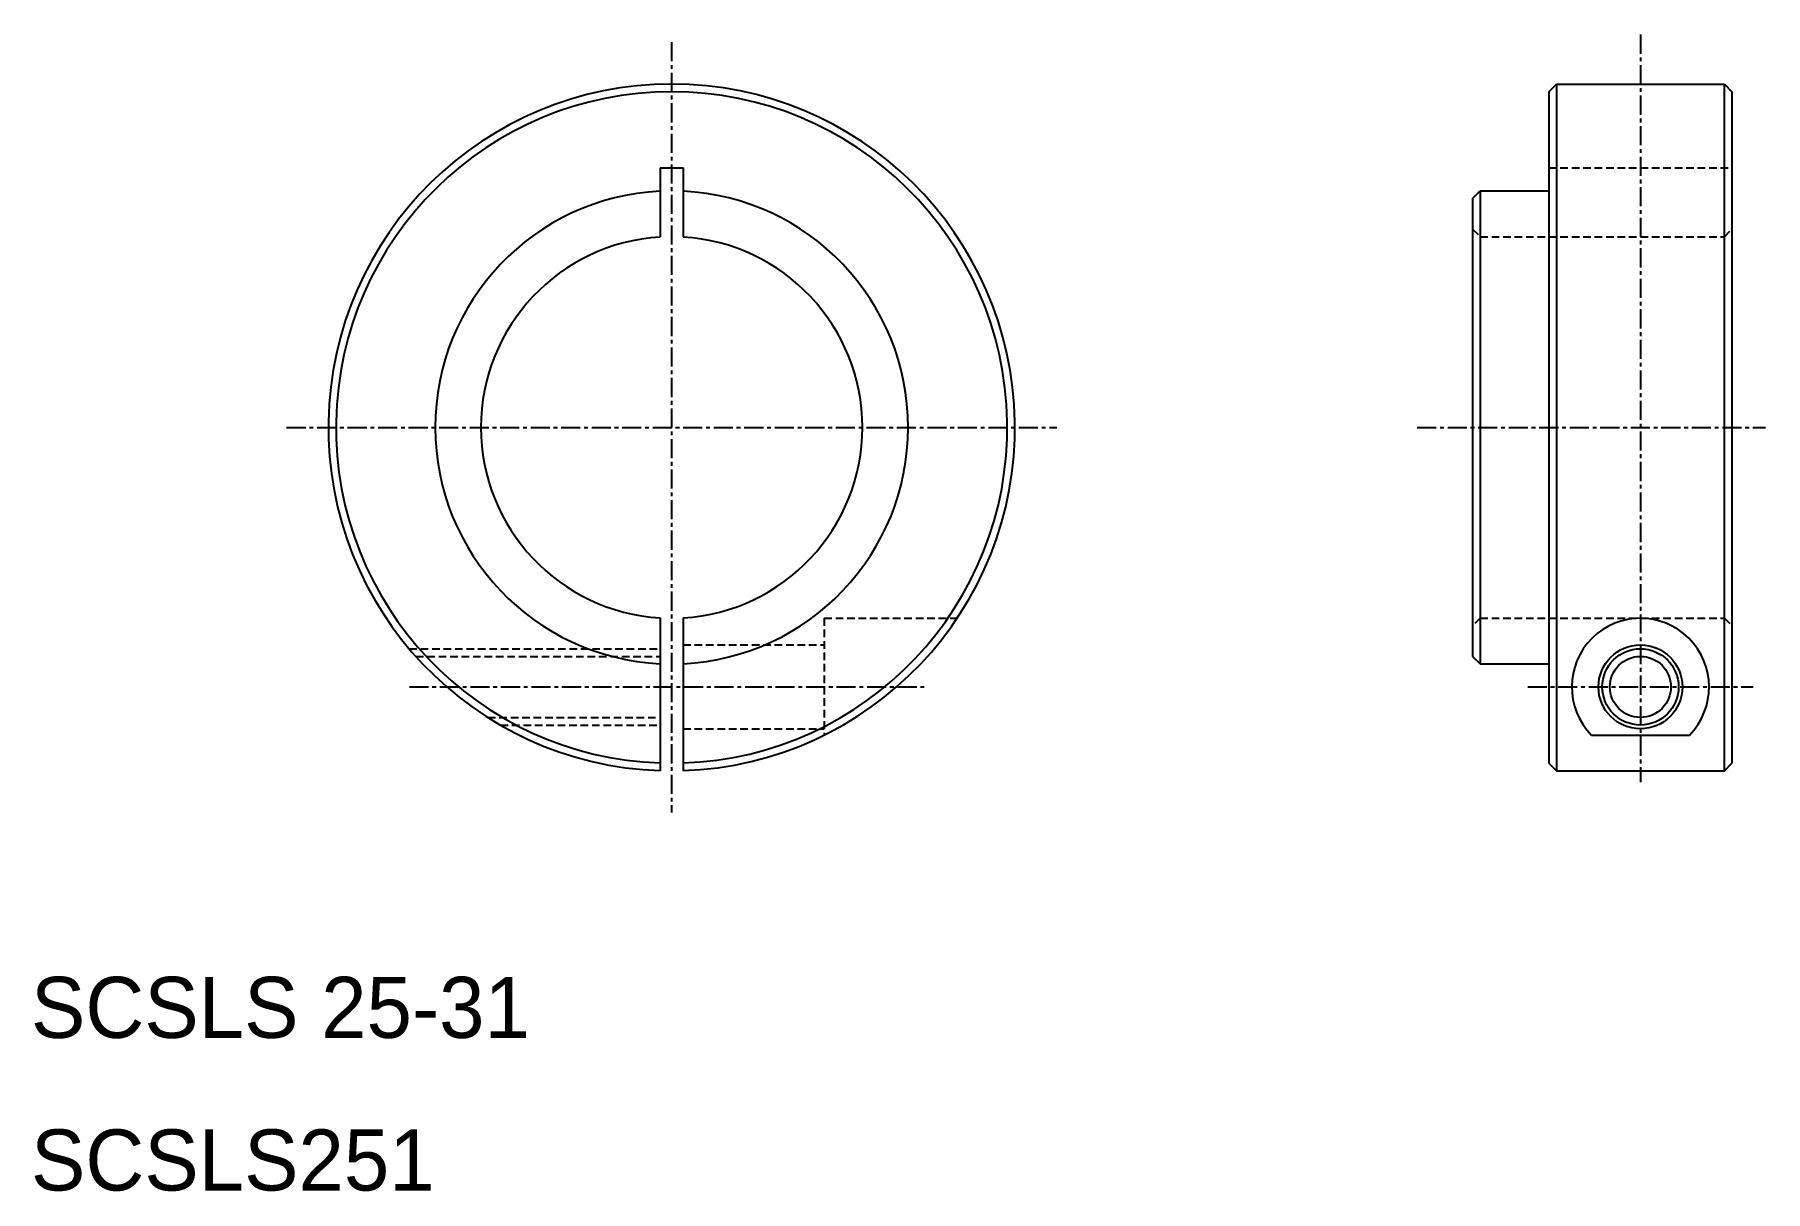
# Model space of a CAD drawing. Extents: x 10 to 124, y 10 to 86.
import ezdxf

# ---------------------------------------------------------------- set-up
doc = ezdxf.new("R2010")
doc.units = 0
doc.linetypes.add('CENTER', pattern=[2, 1.25, -0.25, 0.25, -0.25])
doc.linetypes.add('DASHED', pattern=[0.75, 0.5, -0.25])
doc.layers.get('0').update_dxf_attribs({"linetype": 'CONTINUOUS'})
doc.layers.add('CENTER', color=1, linetype='CENTER')

msp = doc.modelspace()

# ---------------------------------------------------------------- linework, layer by layer
at = {"color": 7, "linetype": 'CONTINUOUS'}
for p, q in [((109.5, 82), (110, 82.5)), ((109.5, 82), (109.5, 38)), ((110, 82.5), (110, 37.5)), ((110, 82.5), (121, 82.5)), ((121, 37.5), (121, 82.5)), ((121, 82.5), (121.5, 82)), ((121.5, 82), (121.5, 38)), ((51.25, 77), (51.25, 72.48)), ((51.25, 77), (52.75, 77)), ((52.75, 77), (52.75, 72.48)), ((104.5, 75), (105, 75.5)), ((104.5, 75), (104.5, 45)), ((105, 75.5), (105, 44.5)), ((105, 75.5), (109.5, 75.5)), ((109.5, 71), (109.5, 71)), ((109.5, 60), (109.5, 60)), ((51.25, 47.52), (51.25, 37.51)), ((52.75, 47.52), (52.75, 37.51)), ((104.5, 45), (105, 44.5)), ((105, 44.5), (109.5, 44.5)), ((112.29, 39.84), (118.71, 39.84)), ((109.5, 38), (110, 37.5)), ((110, 37.5), (121, 37.5)), ((121, 37.5), (121.5, 38))]:
    msp.add_line(p, q, dxfattribs=at)
at = {"color": 3, "linetype": 'DASHED'}
for p, q in [((109.5, 77), (121.5, 77)), ((104.5, 73), (105, 72.5)), ((121, 72.5), (121.5, 73)), ((105, 72.5), (121, 72.5)), ((62, 47.5), (62, 39.84)), ((62, 47.5), (70.71, 47.5)), ((105, 47.5), (104.5, 47)), ((105, 47.5), (121, 47.5)), ((121, 47.5), (121.5, 47)), ((34.8, 45.5), (51.25, 45.5)), ((52.75, 45.75), (62, 45.75)), ((35.23, 45), (51.25, 45)), ((39.95, 41), (51.25, 41)), ((40.78, 40.5), (51.25, 40.5)), ((52.75, 40.25), (62, 40.25))]:
    msp.add_line(p, q, dxfattribs=at)
at = {"color": 7, "linetype": 'CONTINUOUS'}
for radius in [2.75, 2]:
    msp.add_circle((115.5, 43), radius, dxfattribs=at)
at = {"color": 3}
msp.add_circle((115.5, 43), 2.5, dxfattribs=at)
at = {"color": 7, "linetype": 'CONTINUOUS'}
for centre, radius, start, end in [((52, 60), 22.5, 271.9102, 268.0898), ((52, 60), 22, 271.9536, 268.0464), ((52, 60), 15.5, 92.7735, 267.2265), ((52, 60), 15.5, 272.7735, 87.2265), ((52, 60), 12.5, 93.4398, 266.5602), ((52, 60), 12.5, 273.4398, 86.5602), ((115.5, 43), 4.5, 315.4723, 224.5277)]:
    msp.add_arc(centre, radius, start, end, dxfattribs=at)
at = {"layer": 'CENTER', "color": 1, "linetype": 'CENTER'}
for p, q in [((52, 85.24), (52, 34.76)), ((115.5, 85.74), (115.5, 36.76)), ((26.76, 60), (77.24, 60)), ((100.87, 60), (123.69, 60)), ((34.81, 43), (68.77, 43)), ((108.11, 43), (122.89, 43))]:
    msp.add_line(p, q, dxfattribs=at)

# ---------------------------------------------------------------- texts
at = {"color": 7, "linetype": 'CONTINUOUS'}
for s, p in [('SCSLS 25-31', (10, 20)), ('SCSLS251', (10, 10))]:
    msp.add_text(s, height=4, dxfattribs=at).set_placement(p)

doc.saveas('drawing.dxf')
